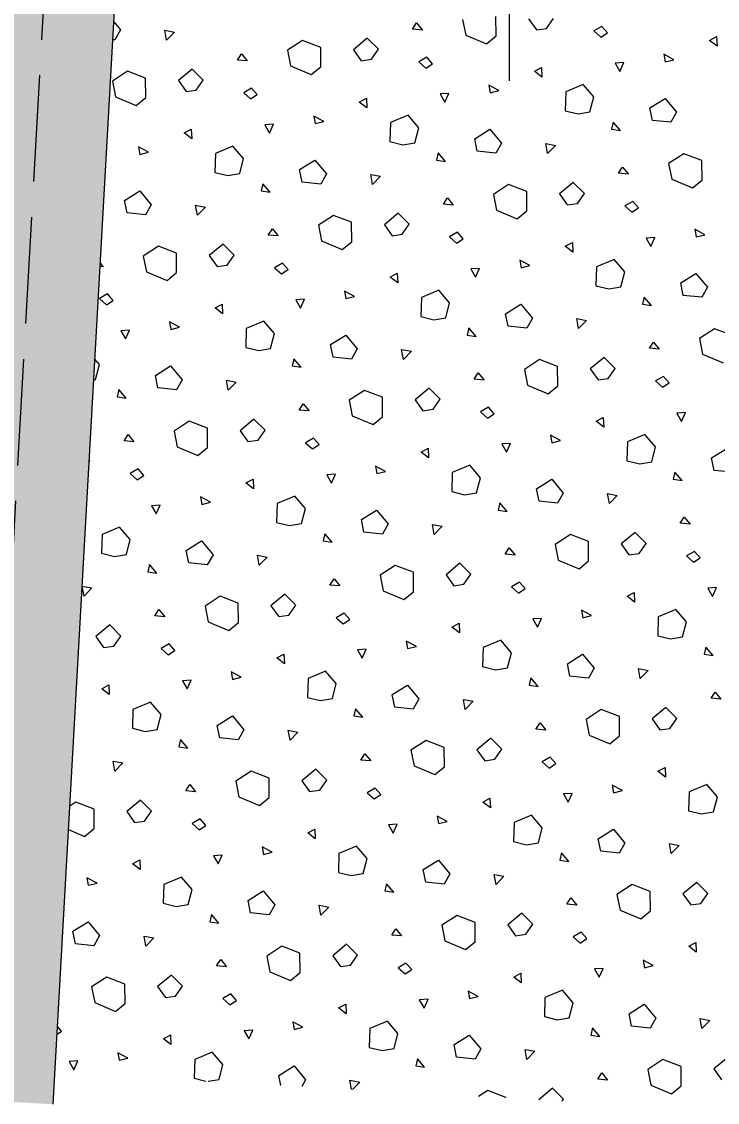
# Model space of a CAD drawing. Header units: metres. Extents: x -19025 to 34897, y -14024 to 26069.
# Drawn here: x -12598 to -12109, y 13127 to 13887 of the extents above; entities that cross this region are included whole.
import ezdxf

# ---------------------------------------------------------------- set-up
doc = ezdxf.new("R2010")
doc.units = ezdxf.units.M
doc.header["$MEASUREMENT"] = 0
doc.linetypes.add('Strichlinie eng', pattern=[0.1, 0.075, -0.025])
doc.linetypes.add('Strichlinie mittel', pattern=[0.15, 0.1, -0.05])
for name, color, linetype in [('140 Bruestung Attika', 7, 'Continuous'), ('221 Gefälledämmung 3D', 7, 'Continuous'), ('910 Kote allgemein', 7, 'Continuous'), ('930 Beschriftung Allgemein', 7, 'Continuous')]:
    doc.layers.add(name, color=color, linetype=linetype)
doc.styles.add('ERSTELLTER_STIL_5', font='calibril.ttf')

# ---------------------------------------------------------------- blocks, each defined once
blk = doc.blocks.new('Höhenbemaßung_1_1', base_point=(-14.00669, 18.27344))
at = {"layer": '910 Kote allgemein', "linetype": 'Continuous', "lineweight": 13}
for points in [[(-14.00669, 18.27344), (-14.00669, 18.33594), (-14.03061, 18.33118), (-14.05089, 18.31763), (-14.06444, 18.29736), (-14.06919, 18.27344)], [(-14.00669, 18.27344), (-14.00669, 18.21094), (-13.98278, 18.2157), (-13.9625, 18.22924), (-13.94895, 18.24952), (-13.94419, 18.27344)]]:
    blk.add_hatch(color=7, dxfattribs=at).paths.add_polyline_path(points)
at = {"layer": '910 Kote allgemein', "color": 7, "linetype": 'Continuous', "lineweight": 13}
for p, q in [((-14.00669, 18.14844), (-14.00669, 18.39844)), ((-13.88169, 18.27344), (-14.13169, 18.27344))]:
    blk.add_line(p, q, dxfattribs=at)
blk.add_circle((-14.00669, 18.27344), 0.0625, dxfattribs=at)
at = {"layer": '910 Kote allgemein', "color": 7, "lineweight": 13, "insert": (-14.23169, 18.76055), "char_height": 0.1, "attachment_point": 7, "rotation": 270, "style": 'ERSTELLTER_STIL_5'}
blk.add_mtext('\\A1;{\\pql;\\fCalibri Light|b0|i0|c0|p0;\\W1.000000;+9,00}', dxfattribs=at)
blk = doc.blocks.new('*X769')
at = {"layer": '930 Beschriftung Allgemein', "color": 254, "linetype": 'Continuous', "lineweight": 9, "true_color": 0xd4d4d4}
for p, q in [((-14.01623, 18.18011), (-14.01636, 18.19377)), ((-14.28493, 18.18998), (-14.2803, 18.1844)), ((-14.07495, 18.18485), (-14.07208, 18.18924)), ((-14.07208, 18.18924), (-14.068, 18.18425)), ((-14.03972, 18.19171), (-14.03755, 18.18068)), ((-13.99335, 18.19204), (-13.98788, 18.18433)), ((-13.98788, 18.18433), (-13.98076, 18.18536)), ((-13.98076, 18.18536), (-13.97584, 18.19239)), ((-13.94184, 18.18683), (-13.94742, 18.18357)), ((-13.93784, 18.18229), (-13.94184, 18.18683)), ((-14.2803, 18.1844), (-14.28429, 18.17731)), ((-14.24911, 18.18412), (-14.24227, 18.18281)), ((-14.24787, 18.17703), (-14.24911, 18.18412)), ((-14.24227, 18.18281), (-14.24787, 18.17703)), ((-14.1067, 18.17844), (-14.11645, 18.17033)), ((-14.09894, 18.17068), (-14.1067, 18.17844)), ((-14.068, 18.18425), (-14.07495, 18.18485)), ((-14.03755, 18.18068), (-14.02301, 18.17458)), ((-14.02301, 18.17458), (-14.01623, 18.18011)), ((-13.94742, 18.18357), (-13.94254, 18.17918)), ((-13.94254, 18.17918), (-13.93784, 18.18229)), ((-13.86613, 18.17696), (-13.86113, 18.17967)), ((-13.86113, 18.17967), (-13.86084, 18.17287)), ((-14.28429, 18.17731), (-14.28564, 18.17745)), ((-14.15218, 18.1769), (-14.16283, 18.17)), ((-14.16283, 18.17), (-14.16065, 18.15898)), ((-14.13946, 18.17207), (-14.15218, 18.1769)), ((-14.13933, 18.1584), (-14.13946, 18.17207)), ((-14.11645, 18.17033), (-14.11098, 18.16263)), ((-14.10386, 18.16365), (-14.09894, 18.17068)), ((-13.86084, 18.17287), (-13.86613, 18.17696)), ((-14.19805, 18.16315), (-14.19518, 18.16753)), ((-14.1911, 18.16255), (-14.19805, 18.16315)), ((-14.19518, 18.16753), (-14.1911, 18.16255)), ((-14.11098, 18.16263), (-14.10386, 18.16365)), ((-14.06494, 18.16513), (-14.07052, 18.16186)), ((-14.06094, 18.16058), (-14.06494, 18.16513)), ((-13.8982, 18.16716), (-13.89726, 18.16184)), ((-13.89114, 18.16338), (-13.8982, 18.16716)), ((-13.89726, 18.16184), (-13.89114, 18.16338)), ((-14.27528, 18.15519), (-14.28593, 18.1483)), ((-14.26256, 18.15036), (-14.27528, 18.15519)), ((-14.2298, 18.15673), (-14.23955, 18.14863)), ((-14.22204, 18.14898), (-14.2298, 18.15673)), ((-14.16065, 18.15898), (-14.14611, 18.15287)), ((-14.14611, 18.15287), (-14.13933, 18.1584)), ((-14.07052, 18.16186), (-14.06564, 18.15747)), ((-14.06564, 18.15747), (-14.06094, 18.16058)), ((-13.98923, 18.15526), (-13.98423, 18.15796)), ((-13.98394, 18.15117), (-13.98923, 18.15526)), ((-13.98423, 18.15796), (-13.98394, 18.15117)), ((-13.92637, 18.16136), (-13.93246, 18.16097)), ((-13.93246, 18.16097), (-13.92916, 18.15517)), ((-13.92916, 18.15517), (-13.92637, 18.16136)), ((-14.28593, 18.1483), (-14.28375, 18.13727)), ((-14.26243, 18.13669), (-14.26256, 18.15036)), ((-14.23955, 18.14863), (-14.23408, 18.14092)), ((-14.22696, 18.14195), (-14.22204, 18.14898)), ((-14.23408, 18.14092), (-14.22696, 18.14195)), ((-14.18804, 18.14342), (-14.19362, 18.14015)), ((-14.19362, 18.14015), (-14.18874, 18.13577)), ((-14.18404, 18.13888), (-14.18804, 18.14342)), ((-14.04947, 18.13966), (-14.05556, 18.13927)), ((-14.05226, 18.13346), (-14.04947, 18.13966)), ((-14.0213, 18.14545), (-14.02036, 18.14014)), ((-14.01425, 18.14167), (-14.0213, 18.14545)), ((-14.02036, 18.14014), (-14.01425, 18.14167)), ((-13.96726, 18.14081), (-13.96766, 18.12751)), ((-13.95493, 18.14595), (-13.96726, 18.14081)), ((-13.94746, 18.13723), (-13.95493, 18.14595)), ((-14.28375, 18.13727), (-14.26921, 18.13116)), ((-14.26921, 18.13116), (-14.26243, 18.13669)), ((-14.18874, 18.13577), (-14.18404, 18.13888)), ((-14.11233, 18.13355), (-14.10733, 18.13626)), ((-14.10704, 18.12946), (-14.11233, 18.13355)), ((-14.10733, 18.13626), (-14.10704, 18.12946)), ((-14.05556, 18.13927), (-14.05226, 18.13346)), ((-13.95017, 18.12671), (-13.94746, 18.13723)), ((-13.90808, 18.12949), (-13.89739, 18.13617)), ((-13.89739, 18.13617), (-13.88929, 18.12642)), ((-13.96766, 18.12751), (-13.95858, 18.12523)), ((-13.95858, 18.12523), (-13.95017, 18.12671)), ((-13.9063, 18.12068), (-13.90808, 18.12949)), ((-13.88929, 18.12642), (-13.89328, 18.11932)), ((-14.17257, 18.11795), (-14.17867, 18.11756)), ((-14.17867, 18.11756), (-14.17536, 18.11176)), ((-14.17536, 18.11176), (-14.17257, 18.11795)), ((-14.1444, 18.12374), (-14.14346, 18.11843)), ((-14.13735, 18.11997), (-14.1444, 18.12374)), ((-14.14346, 18.11843), (-14.13735, 18.11997)), ((-14.09036, 18.1191), (-14.09076, 18.1058)), ((-14.07804, 18.12424), (-14.09036, 18.1191)), ((-14.07057, 18.11552), (-14.07804, 18.12424)), ((-13.93387, 18.1195), (-13.93504, 18.1145)), ((-13.92872, 18.11356), (-13.93387, 18.1195)), ((-13.89328, 18.11932), (-13.9063, 18.12068)), ((-14.23543, 18.11184), (-14.23043, 18.11455)), ((-14.23014, 18.10776), (-14.23543, 18.11184)), ((-14.23043, 18.11455), (-14.23014, 18.10776)), ((-14.07327, 18.105), (-14.07057, 18.11552)), ((-14.03118, 18.10779), (-14.0205, 18.11446)), ((-14.0205, 18.11446), (-14.01239, 18.10471)), ((-13.93504, 18.1145), (-13.92872, 18.11356)), ((-14.2675, 18.10204), (-14.26657, 18.09673)), ((-14.26045, 18.09826), (-14.2675, 18.10204)), ((-14.20114, 18.10254), (-14.21346, 18.0974)), ((-14.19367, 18.09381), (-14.20114, 18.10254)), ((-14.09076, 18.1058), (-14.08168, 18.10352)), ((-14.08168, 18.10352), (-14.07327, 18.105)), ((-14.0294, 18.09897), (-14.03118, 18.10779)), ((-14.01239, 18.10471), (-14.01638, 18.09762)), ((-13.98121, 18.10443), (-13.97436, 18.10312)), ((-13.97996, 18.09735), (-13.98121, 18.10443)), ((-13.97436, 18.10312), (-13.97996, 18.09735)), ((-14.26657, 18.09673), (-14.26045, 18.09826)), ((-14.21346, 18.0974), (-14.21386, 18.08409)), ((-14.05697, 18.09779), (-14.05814, 18.09279)), ((-14.05182, 18.09186), (-14.05697, 18.09779)), ((-14.01638, 18.09762), (-14.0294, 18.09897)), ((-13.88427, 18.09721), (-13.89492, 18.09031)), ((-13.87155, 18.09238), (-13.88427, 18.09721)), ((-14.19638, 18.0833), (-14.19367, 18.09381)), ((-14.15428, 18.08608), (-14.1436, 18.09276)), ((-14.1436, 18.09276), (-14.13549, 18.08301)), ((-14.05814, 18.09279), (-14.05182, 18.09186)), ((-13.93015, 18.08346), (-13.92727, 18.08784)), ((-13.92727, 18.08784), (-13.9232, 18.08286)), ((-13.89492, 18.09031), (-13.89274, 18.07929)), ((-13.87142, 18.07871), (-13.87155, 18.09238)), ((-14.21386, 18.08409), (-14.20478, 18.08181)), ((-14.20478, 18.08181), (-14.19638, 18.0833)), ((-14.1525, 18.07727), (-14.15428, 18.08608)), ((-14.13549, 18.08301), (-14.13949, 18.07591)), ((-14.10431, 18.08272), (-14.09746, 18.08142)), ((-14.10306, 18.07564), (-14.10431, 18.08272)), ((-14.09746, 18.08142), (-14.10306, 18.07564)), ((-13.9232, 18.08286), (-13.93015, 18.08346)), ((-13.89274, 18.07929), (-13.87821, 18.07318)), ((-13.87821, 18.07318), (-13.87142, 18.07871)), ((-14.27739, 18.06437), (-14.2667, 18.07105)), ((-14.2667, 18.07105), (-14.25859, 18.0613)), ((-14.18007, 18.07609), (-14.18124, 18.07109)), ((-14.18124, 18.07109), (-14.17492, 18.07015)), ((-14.17492, 18.07015), (-14.18007, 18.07609)), ((-14.13949, 18.07591), (-14.1525, 18.07727)), ((-14.00737, 18.0755), (-14.01802, 18.06861)), ((-13.99465, 18.07067), (-14.00737, 18.0755)), ((-13.96189, 18.07705), (-13.97164, 18.06894)), ((-13.95413, 18.06929), (-13.96189, 18.07705)), ((-14.2756, 18.05556), (-14.27739, 18.06437)), ((-14.05325, 18.06175), (-14.05037, 18.06614)), ((-14.05037, 18.06614), (-14.0463, 18.06115)), ((-14.01802, 18.06861), (-14.01585, 18.05758)), ((-13.99452, 18.05701), (-13.99465, 18.07067)), ((-13.97164, 18.06894), (-13.96617, 18.06123)), ((-13.95905, 18.06226), (-13.95413, 18.06929)), ((-13.92013, 18.06373), (-13.92572, 18.06047)), ((-13.91614, 18.05919), (-13.92013, 18.06373)), ((-14.25859, 18.0613), (-14.26259, 18.05421)), ((-14.22741, 18.06101), (-14.22056, 18.05971)), ((-14.22616, 18.05393), (-14.22741, 18.06101)), ((-14.22056, 18.05971), (-14.22616, 18.05393)), ((-14.0463, 18.06115), (-14.05325, 18.06175)), ((-14.01585, 18.05758), (-14.00131, 18.05147)), ((-14.00131, 18.05147), (-13.99452, 18.05701)), ((-13.96617, 18.06123), (-13.95905, 18.06226)), ((-13.92572, 18.06047), (-13.92084, 18.05608)), ((-13.92084, 18.05608), (-13.91614, 18.05919)), ((-14.26259, 18.05421), (-14.2756, 18.05556)), ((-14.13047, 18.0538), (-14.14112, 18.0469)), ((-14.11775, 18.04897), (-14.13047, 18.0538)), ((-14.11763, 18.0353), (-14.11775, 18.04897)), ((-14.08499, 18.05534), (-14.09474, 18.04723)), ((-14.07723, 18.04758), (-14.08499, 18.05534)), ((-14.17635, 18.04005), (-14.17347, 18.04443)), ((-14.17347, 18.04443), (-14.1694, 18.03945)), ((-14.14112, 18.0469), (-14.13895, 18.03588)), ((-14.09474, 18.04723), (-14.08927, 18.03952)), ((-14.08215, 18.04055), (-14.07723, 18.04758)), ((-14.04323, 18.04203), (-14.04882, 18.03876)), ((-14.03924, 18.03748), (-14.04323, 18.04203)), ((-13.87649, 18.04405), (-13.87556, 18.03874)), ((-13.86944, 18.04028), (-13.87649, 18.04405)), ((-14.20809, 18.03363), (-14.21784, 18.02553)), ((-14.20033, 18.02587), (-14.20809, 18.03363)), ((-14.1694, 18.03945), (-14.17635, 18.04005)), ((-14.13895, 18.03588), (-14.12441, 18.02977)), ((-14.12441, 18.02977), (-14.11763, 18.0353)), ((-14.08927, 18.03952), (-14.08215, 18.04055)), ((-14.04882, 18.03876), (-14.04394, 18.03437)), ((-14.04394, 18.03437), (-14.03924, 18.03748)), ((-13.96752, 18.03216), (-13.96252, 18.03486)), ((-13.96252, 18.03486), (-13.96224, 18.02807)), ((-13.90467, 18.03826), (-13.91076, 18.03787)), ((-13.91076, 18.03787), (-13.90745, 18.03207)), ((-13.90745, 18.03207), (-13.90467, 18.03826)), ((-13.87556, 18.03874), (-13.86944, 18.04028)), ((-14.25357, 18.03209), (-14.26422, 18.0252)), ((-14.24085, 18.02726), (-14.25357, 18.03209)), ((-14.24073, 18.01359), (-14.24085, 18.02726)), ((-14.21784, 18.02553), (-14.21237, 18.01782)), ((-14.20525, 18.01885), (-14.20033, 18.02587)), ((-13.96224, 18.02807), (-13.96752, 18.03216)), ((-14.2925, 18.01774), (-14.29458, 18.01792)), ((-14.29446, 18.02013), (-14.2925, 18.01774)), ((-14.26422, 18.0252), (-14.26205, 18.01417)), ((-14.21237, 18.01782), (-14.20525, 18.01885)), ((-14.16633, 18.02032), (-14.17192, 18.01705)), ((-14.16234, 18.01578), (-14.16633, 18.02032)), ((-13.99959, 18.02235), (-13.99866, 18.01704)), ((-13.99254, 18.01857), (-13.99959, 18.02235)), ((-13.99866, 18.01704), (-13.99254, 18.01857)), ((-13.93323, 18.02285), (-13.94556, 18.01771)), ((-13.92576, 18.01413), (-13.93323, 18.02285)), ((-14.26205, 18.01417), (-14.24751, 18.00806)), ((-14.24751, 18.00806), (-14.24073, 18.01359)), ((-14.17192, 18.01705), (-14.16704, 18.01267)), ((-14.16704, 18.01267), (-14.16234, 18.01578)), ((-14.09062, 18.01045), (-14.08562, 18.01316)), ((-14.08534, 18.00636), (-14.09062, 18.01045)), ((-14.08562, 18.01316), (-14.08534, 18.00636)), ((-14.02777, 18.01656), (-14.03386, 18.01617)), ((-14.03386, 18.01617), (-14.03055, 18.01036)), ((-14.03055, 18.01036), (-14.02777, 18.01656)), ((-13.94556, 18.01771), (-13.94595, 18.0044)), ((-13.92847, 18.00361), (-13.92576, 18.01413)), ((-13.88638, 18.00639), (-13.87569, 18.01307)), ((-13.87569, 18.01307), (-13.86758, 18.00332)), ((-13.94595, 18.0044), (-13.93688, 18.00212)), ((-13.93688, 18.00212), (-13.92847, 18.00361)), ((-13.88459, 17.99758), (-13.88638, 18.00639)), ((-13.86758, 18.00332), (-13.87158, 17.99622)), ((-14.28943, 17.99861), (-14.29502, 17.99535)), ((-14.29502, 17.99535), (-14.29014, 17.99096)), ((-14.28544, 17.99407), (-14.28943, 17.99861)), ((-14.12269, 18.00064), (-14.12176, 17.99533)), ((-14.11564, 17.99687), (-14.12269, 18.00064)), ((-14.12176, 17.99533), (-14.11564, 17.99687)), ((-14.06866, 17.996), (-14.06905, 17.9827)), ((-14.05633, 18.00114), (-14.06866, 17.996)), ((-14.04886, 17.99242), (-14.05633, 18.00114)), ((-13.91216, 17.9964), (-13.91334, 17.9914)), ((-13.90701, 17.99046), (-13.91216, 17.9964)), ((-13.87158, 17.99622), (-13.88459, 17.99758)), ((-14.29014, 17.99096), (-14.28544, 17.99407)), ((-14.21372, 17.98874), (-14.20872, 17.99145)), ((-14.20844, 17.98466), (-14.21372, 17.98874)), ((-14.20872, 17.99145), (-14.20844, 17.98466)), ((-14.15087, 17.99485), (-14.15696, 17.99446)), ((-14.15696, 17.99446), (-14.15365, 17.98865)), ((-14.15365, 17.98865), (-14.15087, 17.99485)), ((-14.05157, 17.9819), (-14.04886, 17.99242)), ((-14.00948, 17.98469), (-13.99879, 17.99136)), ((-13.99879, 17.99136), (-13.99068, 17.98161)), ((-13.91334, 17.9914), (-13.90701, 17.99046)), ((-14.06905, 17.9827), (-14.05998, 17.98042)), ((-14.05998, 17.98042), (-14.05157, 17.9819)), ((-14.0077, 17.97587), (-14.00948, 17.98469)), ((-13.99068, 17.98161), (-13.99468, 17.97452)), ((-13.9595, 17.98133), (-13.95265, 17.98002)), ((-13.95825, 17.97424), (-13.9595, 17.98133)), ((-13.95265, 17.98002), (-13.95825, 17.97424)), ((-14.27397, 17.97314), (-14.28006, 17.97275)), ((-14.28006, 17.97275), (-14.27675, 17.96695)), ((-14.27675, 17.96695), (-14.27397, 17.97314)), ((-14.2458, 17.97894), (-14.24486, 17.97363)), ((-14.23874, 17.97516), (-14.2458, 17.97894)), ((-14.24486, 17.97363), (-14.23874, 17.97516)), ((-14.19176, 17.9743), (-14.19215, 17.96099)), ((-14.17943, 17.97944), (-14.19176, 17.9743)), ((-14.17196, 17.97071), (-14.17943, 17.97944)), ((-14.03526, 17.97469), (-14.03644, 17.96969)), ((-14.03011, 17.96875), (-14.03526, 17.97469)), ((-13.99468, 17.97452), (-14.0077, 17.97587)), ((-13.86256, 17.97411), (-13.87321, 17.96721)), ((-13.84985, 17.96928), (-13.86256, 17.97411)), ((-14.17467, 17.9602), (-14.17196, 17.97071)), ((-14.13258, 17.96298), (-14.12189, 17.96966)), ((-14.12189, 17.96966), (-14.11378, 17.9599)), ((-14.03644, 17.96969), (-14.03011, 17.96875)), ((-13.90844, 17.96036), (-13.90556, 17.96474)), ((-13.90556, 17.96474), (-13.90149, 17.95976)), ((-13.87321, 17.96721), (-13.87104, 17.95619)), ((-14.19215, 17.96099), (-14.18308, 17.95871)), ((-14.18308, 17.95871), (-14.17467, 17.9602)), ((-14.1308, 17.95417), (-14.13258, 17.96298)), ((-14.11378, 17.9599), (-14.11778, 17.95281)), ((-14.0826, 17.95962), (-14.07575, 17.95832)), ((-14.08135, 17.95254), (-14.0826, 17.95962)), ((-14.07575, 17.95832), (-14.08135, 17.95254)), ((-13.90149, 17.95976), (-13.90844, 17.96036)), ((-14.29506, 17.94901), (-14.29824, 17.95271)), ((-14.15837, 17.95298), (-14.15954, 17.94799)), ((-14.15321, 17.94705), (-14.15837, 17.95298)), ((-14.11778, 17.95281), (-14.1308, 17.95417)), ((-13.98566, 17.9524), (-13.99631, 17.94551)), ((-13.97295, 17.94757), (-13.98566, 17.9524)), ((-13.94018, 17.95394), (-13.94993, 17.94584)), ((-13.93243, 17.94619), (-13.94018, 17.95394)), ((-13.87104, 17.95619), (-13.8565, 17.95008)), ((-14.29777, 17.93849), (-14.29506, 17.94901)), ((-14.25568, 17.94127), (-14.24499, 17.94795)), ((-14.24499, 17.94795), (-14.23688, 17.9382)), ((-14.15954, 17.94799), (-14.15321, 17.94705)), ((-14.03154, 17.93865), (-14.02866, 17.94304)), ((-14.02866, 17.94304), (-14.02459, 17.93805)), ((-13.99631, 17.94551), (-13.99414, 17.93448)), ((-13.97282, 17.9339), (-13.97295, 17.94757)), ((-13.94993, 17.94584), (-13.94447, 17.93813)), ((-13.93735, 17.93916), (-13.93243, 17.94619)), ((-14.29905, 17.93826), (-14.29777, 17.93849)), ((-14.2539, 17.93246), (-14.25568, 17.94127)), ((-14.23688, 17.9382), (-14.24088, 17.9311)), ((-14.2057, 17.93791), (-14.19886, 17.93661)), ((-14.20445, 17.93083), (-14.2057, 17.93791)), ((-14.19886, 17.93661), (-14.20445, 17.93083)), ((-14.02459, 17.93805), (-14.03154, 17.93865)), ((-13.99414, 17.93448), (-13.9796, 17.92837)), ((-13.94447, 17.93813), (-13.93735, 17.93916)), ((-13.89843, 17.94063), (-13.90401, 17.93736)), ((-13.90401, 17.93736), (-13.89913, 17.93298)), ((-13.89913, 17.93298), (-13.89443, 17.93609)), ((-13.89443, 17.93609), (-13.89843, 17.94063)), ((-14.28147, 17.93128), (-14.28264, 17.92628)), ((-14.27631, 17.92534), (-14.28147, 17.93128)), ((-14.24088, 17.9311), (-14.2539, 17.93246)), ((-14.10876, 17.9307), (-14.11941, 17.9238)), ((-14.09605, 17.92587), (-14.10876, 17.9307)), ((-14.06328, 17.93224), (-14.07303, 17.92413)), ((-14.05553, 17.92448), (-14.06328, 17.93224)), ((-13.9796, 17.92837), (-13.97282, 17.9339)), ((-14.28264, 17.92628), (-14.27631, 17.92534)), ((-14.15464, 17.91694), (-14.15177, 17.92133)), ((-14.15177, 17.92133), (-14.14769, 17.91634)), ((-14.11941, 17.9238), (-14.11724, 17.91277)), ((-14.09592, 17.9122), (-14.09605, 17.92587)), ((-14.07303, 17.92413), (-14.06757, 17.91642)), ((-14.06045, 17.91745), (-14.05553, 17.92448)), ((-14.14769, 17.91634), (-14.15464, 17.91694)), ((-14.11724, 17.91277), (-14.1027, 17.90667)), ((-14.1027, 17.90667), (-14.09592, 17.9122)), ((-14.06757, 17.91642), (-14.06045, 17.91745)), ((-14.02153, 17.91892), (-14.02711, 17.91566)), ((-14.02711, 17.91566), (-14.02223, 17.91127)), ((-14.02223, 17.91127), (-14.01753, 17.91438)), ((-14.01753, 17.91438), (-14.02153, 17.91892)), ((-13.94581, 17.90905), (-13.94082, 17.91176)), ((-13.94082, 17.91176), (-13.94053, 17.90497)), ((-13.88296, 17.91516), (-13.88905, 17.91477)), ((-13.88905, 17.91477), (-13.88575, 17.90897)), ((-13.88575, 17.90897), (-13.88296, 17.91516)), ((-14.23187, 17.90899), (-14.24251, 17.90209)), ((-14.21915, 17.90416), (-14.23187, 17.90899)), ((-14.21902, 17.89049), (-14.21915, 17.90416)), ((-14.18638, 17.91053), (-14.19614, 17.90242)), ((-14.17863, 17.90277), (-14.18638, 17.91053)), ((-13.94053, 17.90497), (-13.94581, 17.90905)), ((-14.27774, 17.89524), (-14.27487, 17.89962)), ((-14.27487, 17.89962), (-14.27079, 17.89464)), ((-14.24251, 17.90209), (-14.24034, 17.89107)), ((-14.19614, 17.90242), (-14.19067, 17.89472)), ((-14.18355, 17.89575), (-14.17863, 17.90277)), ((-14.14463, 17.89722), (-14.15021, 17.89395)), ((-14.14063, 17.89268), (-14.14463, 17.89722)), ((-13.97789, 17.89925), (-13.97695, 17.89394)), ((-13.97083, 17.89547), (-13.97789, 17.89925)), ((-13.91152, 17.89975), (-13.92385, 17.89461)), ((-13.90405, 17.89102), (-13.91152, 17.89975)), ((-14.27079, 17.89464), (-14.27774, 17.89524)), ((-14.24034, 17.89107), (-14.2258, 17.88496)), ((-14.2258, 17.88496), (-14.21902, 17.89049)), ((-14.19067, 17.89472), (-14.18355, 17.89575)), ((-14.15021, 17.89395), (-14.14533, 17.88956)), ((-14.14533, 17.88956), (-14.14063, 17.89268)), ((-14.06892, 17.88735), (-14.06392, 17.89006)), ((-14.06392, 17.89006), (-14.06363, 17.88326)), ((-14.00606, 17.89345), (-14.01215, 17.89307)), ((-14.01215, 17.89307), (-14.00885, 17.88726)), ((-14.00885, 17.88726), (-14.00606, 17.89345)), ((-13.97695, 17.89394), (-13.97083, 17.89547)), ((-13.92385, 17.89461), (-13.92424, 17.8813)), ((-13.90676, 17.88051), (-13.90405, 17.89102)), ((-13.86467, 17.88329), (-13.85398, 17.88997)), ((-14.3023, 17.88026), (-14.30173, 17.88107)), ((-14.30173, 17.88107), (-14.30222, 17.88156)), ((-14.06363, 17.88326), (-14.06892, 17.88735)), ((-13.92424, 17.8813), (-13.91517, 17.87902)), ((-13.86289, 17.87448), (-13.86467, 17.88329)), ((-14.26773, 17.87551), (-14.27331, 17.87225)), ((-14.26373, 17.87097), (-14.26773, 17.87551)), ((-14.10099, 17.87754), (-14.10005, 17.87223)), ((-14.09393, 17.87377), (-14.10099, 17.87754)), ((-14.10005, 17.87223), (-14.09393, 17.87377)), ((-14.03462, 17.87804), (-14.04695, 17.8729)), ((-14.02715, 17.86932), (-14.03462, 17.87804)), ((-13.91517, 17.87902), (-13.90676, 17.88051)), ((-13.84987, 17.87312), (-13.86289, 17.87448)), ((-14.27331, 17.87225), (-14.26843, 17.86786)), ((-14.26843, 17.86786), (-14.26373, 17.87097)), ((-14.19202, 17.86564), (-14.18702, 17.86835)), ((-14.18702, 17.86835), (-14.18673, 17.86155)), ((-14.12916, 17.87175), (-14.13525, 17.87136)), ((-14.13525, 17.87136), (-14.13195, 17.86555)), ((-14.13195, 17.86555), (-14.12916, 17.87175)), ((-14.04695, 17.8729), (-14.04734, 17.8596)), ((-14.02986, 17.8588), (-14.02715, 17.86932)), ((-13.98777, 17.86158), (-13.97708, 17.86826)), ((-13.97708, 17.86826), (-13.96898, 17.85851)), ((-13.89046, 17.8733), (-13.89163, 17.8683)), ((-13.89163, 17.8683), (-13.8853, 17.86736)), ((-13.8853, 17.86736), (-13.89046, 17.8733)), ((-14.18673, 17.86155), (-14.19202, 17.86564)), ((-14.04734, 17.8596), (-14.03827, 17.85732)), ((-14.03827, 17.85732), (-14.02986, 17.8588)), ((-13.98599, 17.85277), (-13.98777, 17.86158)), ((-13.96898, 17.85851), (-13.97297, 17.85142)), ((-13.93779, 17.85822), (-13.93095, 17.85692)), ((-13.93655, 17.85114), (-13.93779, 17.85822)), ((-14.22409, 17.85584), (-14.22315, 17.85052)), ((-14.21704, 17.85206), (-14.22409, 17.85584)), ((-14.22315, 17.85052), (-14.21704, 17.85206)), ((-14.17005, 17.85119), (-14.17044, 17.83789)), ((-14.15772, 17.85633), (-14.17005, 17.85119)), ((-14.15025, 17.84761), (-14.15772, 17.85633)), ((-14.01356, 17.85159), (-14.01473, 17.84659)), ((-14.0084, 17.84565), (-14.01356, 17.85159)), ((-13.97297, 17.85142), (-13.98599, 17.85277)), ((-13.93095, 17.85692), (-13.93655, 17.85114)), ((-14.25226, 17.85004), (-14.25835, 17.84965)), ((-14.25835, 17.84965), (-14.25505, 17.84385)), ((-14.25505, 17.84385), (-14.25226, 17.85004)), ((-14.15296, 17.83709), (-14.15025, 17.84761)), ((-14.11087, 17.83988), (-14.10018, 17.84655)), ((-14.10018, 17.84655), (-14.09208, 17.8368)), ((-14.01473, 17.84659), (-14.0084, 17.84565)), ((-14.17044, 17.83789), (-14.16137, 17.83561)), ((-14.16137, 17.83561), (-14.15296, 17.83709)), ((-14.10909, 17.83107), (-14.11087, 17.83988)), ((-14.09208, 17.8368), (-14.09607, 17.82971)), ((-14.0609, 17.83652), (-14.05405, 17.83522)), ((-14.05965, 17.82944), (-14.0609, 17.83652)), ((-13.88673, 17.83726), (-13.88386, 17.84164)), ((-13.87978, 17.83666), (-13.88673, 17.83726)), ((-13.88386, 17.84164), (-13.87978, 17.83666)), ((-14.29315, 17.82949), (-14.29355, 17.81619)), ((-14.28083, 17.83463), (-14.29315, 17.82949)), ((-14.27336, 17.82591), (-14.28083, 17.83463)), ((-14.13666, 17.82988), (-14.13783, 17.82489)), ((-14.13151, 17.82395), (-14.13666, 17.82988)), ((-14.09607, 17.82971), (-14.10909, 17.83107)), ((-14.05405, 17.83522), (-14.05965, 17.82944)), ((-13.96396, 17.8293), (-13.97461, 17.82241)), ((-13.95124, 17.82447), (-13.96396, 17.8293)), ((-13.91848, 17.83084), (-13.92823, 17.82274)), ((-13.91072, 17.82308), (-13.91848, 17.83084)), ((-14.27606, 17.81539), (-14.27336, 17.82591)), ((-14.23397, 17.81817), (-14.22329, 17.82485)), ((-14.22329, 17.82485), (-14.21518, 17.8151)), ((-14.13783, 17.82489), (-14.13151, 17.82395)), ((-13.97461, 17.82241), (-13.97243, 17.81138)), ((-13.95111, 17.8108), (-13.95124, 17.82447)), ((-13.92823, 17.82274), (-13.92276, 17.81503)), ((-13.91564, 17.81606), (-13.91072, 17.82308)), ((-14.29355, 17.81619), (-14.28447, 17.81391)), ((-14.28447, 17.81391), (-14.27606, 17.81539)), ((-14.23219, 17.80936), (-14.23397, 17.81817)), ((-14.21518, 17.8151), (-14.21917, 17.808)), ((-14.184, 17.81481), (-14.17715, 17.81351)), ((-14.18275, 17.80773), (-14.184, 17.81481)), ((-14.17715, 17.81351), (-14.18275, 17.80773)), ((-14.00984, 17.81555), (-14.00696, 17.81994)), ((-14.00288, 17.81495), (-14.00984, 17.81555)), ((-14.00696, 17.81994), (-14.00288, 17.81495)), ((-13.92276, 17.81503), (-13.91564, 17.81606)), ((-13.87672, 17.81753), (-13.8823, 17.81426)), ((-13.8823, 17.81426), (-13.87742, 17.80988)), ((-13.87742, 17.80988), (-13.87272, 17.81299)), ((-13.87272, 17.81299), (-13.87672, 17.81753)), ((-14.25976, 17.80818), (-14.26093, 17.80318)), ((-14.25461, 17.80224), (-14.25976, 17.80818)), ((-14.21917, 17.808), (-14.23219, 17.80936)), ((-14.08706, 17.8076), (-14.09771, 17.8007)), ((-14.07434, 17.80277), (-14.08706, 17.8076)), ((-14.04158, 17.80914), (-14.05133, 17.80103)), ((-14.03382, 17.80138), (-14.04158, 17.80914)), ((-13.97243, 17.81138), (-13.95789, 17.80527)), ((-13.95789, 17.80527), (-13.95111, 17.8108)), ((-14.26093, 17.80318), (-14.25461, 17.80224)), ((-14.13294, 17.79384), (-14.13006, 17.79823)), ((-14.13006, 17.79823), (-14.12599, 17.79324)), ((-14.09771, 17.8007), (-14.09553, 17.78967)), ((-14.07421, 17.7891), (-14.07434, 17.80277)), ((-14.05133, 17.80103), (-14.04586, 17.79332)), ((-14.03874, 17.79435), (-14.03382, 17.80138)), ((-14.3071, 17.79311), (-14.30025, 17.7918)), ((-14.30585, 17.78603), (-14.3071, 17.79311)), ((-14.30025, 17.7918), (-14.30585, 17.78603)), ((-14.12599, 17.79324), (-14.13294, 17.79384)), ((-14.04586, 17.79332), (-14.03874, 17.79435)), ((-13.99982, 17.79582), (-14.00541, 17.79256)), ((-14.00541, 17.79256), (-14.00052, 17.78817)), ((-14.00052, 17.78817), (-13.99583, 17.79128)), ((-13.99583, 17.79128), (-13.99982, 17.79582)), ((-13.86125, 17.79206), (-13.86735, 17.79167)), ((-13.86735, 17.79167), (-13.86404, 17.78586)), ((-13.86404, 17.78586), (-13.86125, 17.79206)), ((-14.21016, 17.78589), (-14.22081, 17.77899)), ((-14.19744, 17.78106), (-14.21016, 17.78589)), ((-14.16468, 17.78743), (-14.17443, 17.77932)), ((-14.15692, 17.77967), (-14.16468, 17.78743)), ((-14.09553, 17.78967), (-14.081, 17.78357)), ((-14.081, 17.78357), (-14.07421, 17.7891)), ((-13.92411, 17.78595), (-13.91911, 17.78866)), ((-13.91882, 17.78187), (-13.92411, 17.78595)), ((-13.91911, 17.78866), (-13.91882, 17.78187)), ((-14.25604, 17.77214), (-14.25316, 17.77652)), ((-14.25316, 17.77652), (-14.24909, 17.77154)), ((-14.22081, 17.77899), (-14.21864, 17.76797)), ((-14.19731, 17.76739), (-14.19744, 17.78106)), ((-14.17443, 17.77932), (-14.16896, 17.77162)), ((-14.16184, 17.77264), (-14.15692, 17.77967)), ((-13.95618, 17.77615), (-13.95525, 17.77084)), ((-13.94913, 17.77237), (-13.95618, 17.77615)), ((-13.88982, 17.77665), (-13.90214, 17.77151)), ((-13.88235, 17.76792), (-13.88982, 17.77665)), ((-14.24909, 17.77154), (-14.25604, 17.77214)), ((-14.21864, 17.76797), (-14.2041, 17.76186)), ((-14.2041, 17.76186), (-14.19731, 17.76739)), ((-14.16896, 17.77162), (-14.16184, 17.77264)), ((-14.12292, 17.77412), (-14.12851, 17.77085)), ((-14.12851, 17.77085), (-14.12363, 17.76646)), ((-14.12363, 17.76646), (-14.11893, 17.76957)), ((-14.11893, 17.76957), (-14.12292, 17.77412)), ((-14.04721, 17.76425), (-14.04221, 17.76695)), ((-14.04221, 17.76695), (-14.04193, 17.76016)), ((-13.98435, 17.77035), (-13.99045, 17.76996)), ((-13.99045, 17.76996), (-13.98714, 17.76416)), ((-13.98714, 17.76416), (-13.98435, 17.77035)), ((-13.95525, 17.77084), (-13.94913, 17.77237)), ((-13.90214, 17.77151), (-13.90254, 17.7582)), ((-13.88506, 17.75741), (-13.88235, 17.76792)), ((-14.28778, 17.76573), (-14.29753, 17.75762)), ((-14.28002, 17.75797), (-14.28778, 17.76573)), ((-14.04193, 17.76016), (-14.04721, 17.76425)), ((-14.29753, 17.75762), (-14.29206, 17.74991)), ((-14.28494, 17.75094), (-14.28002, 17.75797)), ((-14.24602, 17.75241), (-14.25161, 17.74915)), ((-14.24203, 17.74787), (-14.24602, 17.75241)), ((-14.07928, 17.75444), (-14.07835, 17.74913)), ((-14.07223, 17.75066), (-14.07928, 17.75444)), ((-14.01292, 17.75494), (-14.02525, 17.7498)), ((-14.00545, 17.74622), (-14.01292, 17.75494)), ((-13.90254, 17.7582), (-13.89346, 17.75592)), ((-13.89346, 17.75592), (-13.88506, 17.75741)), ((-14.29206, 17.74991), (-14.28494, 17.75094)), ((-14.25161, 17.74915), (-14.24673, 17.74476)), ((-14.24673, 17.74476), (-14.24203, 17.74787)), ((-14.17031, 17.74254), (-14.16531, 17.74525)), ((-14.16531, 17.74525), (-14.16503, 17.73845)), ((-14.10746, 17.74865), (-14.11355, 17.74826)), ((-14.11355, 17.74826), (-14.11024, 17.74245)), ((-14.11024, 17.74245), (-14.10746, 17.74865)), ((-14.07835, 17.74913), (-14.07223, 17.75066)), ((-14.02525, 17.7498), (-14.02564, 17.7365)), ((-14.00816, 17.7357), (-14.00545, 17.74622)), ((-13.96607, 17.73848), (-13.95538, 17.74516)), ((-13.95538, 17.74516), (-13.94727, 17.73541)), ((-13.86875, 17.75019), (-13.86992, 17.7452)), ((-13.86992, 17.7452), (-13.8636, 17.74426)), ((-13.8636, 17.74426), (-13.86875, 17.75019)), ((-14.16503, 17.73845), (-14.17031, 17.74254)), ((-13.96428, 17.72967), (-13.96607, 17.73848)), ((-14.20238, 17.73273), (-14.20145, 17.72742)), ((-14.19533, 17.72896), (-14.20238, 17.73273)), ((-14.20145, 17.72742), (-14.19533, 17.72896)), ((-14.13602, 17.73323), (-14.14835, 17.72809)), ((-14.12855, 17.72451), (-14.13602, 17.73323)), ((-14.02564, 17.7365), (-14.01657, 17.73422)), ((-14.01657, 17.73422), (-14.00816, 17.7357)), ((-13.95127, 17.72832), (-13.96428, 17.72967)), ((-13.94727, 17.73541), (-13.95127, 17.72832)), ((-13.91609, 17.73512), (-13.90924, 17.73382)), ((-13.91484, 17.72804), (-13.91609, 17.73512)), ((-13.90924, 17.73382), (-13.91484, 17.72804)), ((-14.29341, 17.72084), (-14.28841, 17.72354)), ((-14.28841, 17.72354), (-14.28813, 17.71675)), ((-14.23056, 17.72694), (-14.23665, 17.72655)), ((-14.23665, 17.72655), (-14.23334, 17.72075)), ((-14.23334, 17.72075), (-14.23056, 17.72694)), ((-14.14835, 17.72809), (-14.14874, 17.71479)), ((-14.13126, 17.71399), (-14.12855, 17.72451)), ((-14.08917, 17.71678), (-14.07848, 17.72345)), ((-14.07848, 17.72345), (-14.07037, 17.7137)), ((-13.99185, 17.72849), (-13.99302, 17.72349)), ((-13.99302, 17.72349), (-13.9867, 17.72255)), ((-13.9867, 17.72255), (-13.99185, 17.72849)), ((-14.28813, 17.71675), (-14.29341, 17.72084)), ((-14.14874, 17.71479), (-14.13967, 17.71251)), ((-14.13967, 17.71251), (-14.13126, 17.71399)), ((-14.08738, 17.70796), (-14.08917, 17.71678)), ((-13.86503, 17.71415), (-13.86215, 17.71854)), ((-13.85808, 17.71355), (-13.86503, 17.71415)), ((-13.86215, 17.71854), (-13.85808, 17.71355)), ((-14.27145, 17.70639), (-14.27184, 17.69308)), ((-14.25912, 17.71153), (-14.27145, 17.70639)), ((-14.25165, 17.70281), (-14.25912, 17.71153)), ((-14.11495, 17.70678), (-14.11613, 17.70178)), ((-14.1098, 17.70085), (-14.11495, 17.70678)), ((-14.07437, 17.70661), (-14.08738, 17.70796)), ((-14.07037, 17.7137), (-14.07437, 17.70661)), ((-14.03919, 17.71342), (-14.03234, 17.71211)), ((-14.03794, 17.70634), (-14.03919, 17.71342)), ((-14.03234, 17.71211), (-14.03794, 17.70634)), ((-13.94225, 17.7062), (-13.9529, 17.6993)), ((-13.92953, 17.70137), (-13.94225, 17.7062)), ((-13.89677, 17.70774), (-13.90652, 17.69963)), ((-13.88901, 17.69998), (-13.89677, 17.70774)), ((-14.25436, 17.69229), (-14.25165, 17.70281)), ((-14.21227, 17.69507), (-14.20158, 17.70175)), ((-14.20158, 17.70175), (-14.19347, 17.692)), ((-14.11613, 17.70178), (-14.1098, 17.70085)), ((-13.9529, 17.6993), (-13.95073, 17.68828)), ((-13.92941, 17.6877), (-13.92953, 17.70137)), ((-13.90652, 17.69963), (-13.90105, 17.69193)), ((-13.89393, 17.69296), (-13.88901, 17.69998)), ((-14.27184, 17.69308), (-14.26277, 17.6908)), ((-14.26277, 17.6908), (-14.25436, 17.69229)), ((-14.21049, 17.68626), (-14.21227, 17.69507)), ((-14.19347, 17.692), (-14.19747, 17.6849)), ((-14.16229, 17.69171), (-14.15544, 17.69041)), ((-14.16104, 17.68463), (-14.16229, 17.69171)), ((-13.98813, 17.69245), (-13.98525, 17.69684)), ((-13.98118, 17.69185), (-13.98813, 17.69245)), ((-13.98525, 17.69684), (-13.98118, 17.69185)), ((-13.90105, 17.69193), (-13.89393, 17.69296)), ((-14.23805, 17.68508), (-14.23923, 17.68008)), ((-14.2329, 17.67914), (-14.23805, 17.68508)), ((-14.19747, 17.6849), (-14.21049, 17.68626)), ((-14.15544, 17.69041), (-14.16104, 17.68463)), ((-14.06535, 17.6845), (-14.076, 17.6776)), ((-14.05264, 17.67966), (-14.06535, 17.6845)), ((-14.01987, 17.68604), (-14.02962, 17.67793)), ((-14.01211, 17.67828), (-14.01987, 17.68604)), ((-13.95073, 17.68828), (-13.93619, 17.68217)), ((-13.93619, 17.68217), (-13.92941, 17.6877)), ((-14.23923, 17.68008), (-14.2329, 17.67914)), ((-14.076, 17.6776), (-14.07383, 17.66657)), ((-14.05251, 17.666), (-14.05264, 17.67966)), ((-14.02962, 17.67793), (-14.02416, 17.67022)), ((-14.01704, 17.67125), (-14.01211, 17.67828)), ((-14.28539, 17.67001), (-14.27854, 17.6687)), ((-14.28414, 17.66292), (-14.28539, 17.67001)), ((-14.27854, 17.6687), (-14.28414, 17.66292)), ((-14.11123, 17.67074), (-14.10835, 17.67513)), ((-14.10428, 17.67014), (-14.11123, 17.67074)), ((-14.10835, 17.67513), (-14.10428, 17.67014)), ((-14.02416, 17.67022), (-14.01704, 17.67125)), ((-13.97811, 17.67272), (-13.9837, 17.66946)), ((-13.9837, 17.66946), (-13.97882, 17.66507)), ((-13.97882, 17.66507), (-13.97412, 17.66818)), ((-13.97412, 17.66818), (-13.97811, 17.67272)), ((-14.18845, 17.66279), (-14.1991, 17.65589)), ((-14.17574, 17.65796), (-14.18845, 17.66279)), ((-14.14297, 17.66433), (-14.15272, 17.65622)), ((-14.13522, 17.65657), (-14.14297, 17.66433)), ((-14.07383, 17.66657), (-14.05929, 17.66047)), ((-14.05929, 17.66047), (-14.05251, 17.666)), ((-13.9024, 17.66285), (-13.8974, 17.66556)), ((-13.89712, 17.65876), (-13.9024, 17.66285)), ((-13.8974, 17.66556), (-13.89712, 17.65876)), ((-14.23433, 17.64904), (-14.23145, 17.65342)), ((-14.23145, 17.65342), (-14.22738, 17.64844)), ((-14.1991, 17.65589), (-14.19693, 17.64487)), ((-14.17561, 17.64429), (-14.17574, 17.65796)), ((-14.15272, 17.65622), (-14.14726, 17.64852)), ((-14.14014, 17.64954), (-14.13522, 17.65657)), ((-13.93448, 17.65305), (-13.93354, 17.64773)), ((-13.92742, 17.64927), (-13.93448, 17.65305)), ((-13.86811, 17.65354), (-13.88044, 17.6484)), ((-13.86064, 17.64482), (-13.86811, 17.65354)), ((-14.22738, 17.64844), (-14.23433, 17.64904)), ((-14.14726, 17.64852), (-14.14014, 17.64954)), ((-14.10122, 17.65102), (-14.1068, 17.64775)), ((-14.1068, 17.64775), (-14.10192, 17.64336)), ((-14.10192, 17.64336), (-14.09722, 17.64647)), ((-14.09722, 17.64647), (-14.10122, 17.65102)), ((-13.96265, 17.64725), (-13.96874, 17.64686)), ((-13.96874, 17.64686), (-13.96543, 17.64106)), ((-13.96543, 17.64106), (-13.96265, 17.64725)), ((-13.93354, 17.64773), (-13.92742, 17.64927)), ((-13.88044, 17.6484), (-13.88083, 17.6351)), ((-14.31155, 17.64108), (-14.31586, 17.63829)), ((-14.29884, 17.63625), (-14.31155, 17.64108)), ((-14.26607, 17.64262), (-14.27582, 17.63452)), ((-14.25832, 17.63487), (-14.26607, 17.64262)), ((-14.19693, 17.64487), (-14.18239, 17.63876)), ((-14.18239, 17.63876), (-14.17561, 17.64429)), ((-14.0255, 17.64115), (-14.0205, 17.64385)), ((-14.02022, 17.63706), (-14.0255, 17.64115)), ((-14.0205, 17.64385), (-14.02022, 17.63706)), ((-13.86335, 17.6343), (-13.86064, 17.64482)), ((-14.29871, 17.62258), (-14.29884, 17.63625)), ((-14.27582, 17.63452), (-14.27036, 17.62681)), ((-14.26324, 17.62784), (-14.25832, 17.63487)), ((-14.05758, 17.63134), (-14.05664, 17.62603)), ((-14.05052, 17.62756), (-14.05758, 17.63134)), ((-13.99121, 17.63184), (-14.00354, 17.6267)), ((-13.98374, 17.62312), (-13.99121, 17.63184)), ((-13.88083, 17.6351), (-13.87176, 17.63282)), ((-13.87176, 17.63282), (-13.86335, 17.6343)), ((-14.30549, 17.61705), (-14.29871, 17.62258)), ((-14.27036, 17.62681), (-14.26324, 17.62784)), ((-14.22432, 17.62931), (-14.2299, 17.62604)), ((-14.2299, 17.62604), (-14.22502, 17.62166)), ((-14.22502, 17.62166), (-14.22032, 17.62477)), ((-14.22032, 17.62477), (-14.22432, 17.62931)), ((-14.08575, 17.62555), (-14.09184, 17.62516)), ((-14.09184, 17.62516), (-14.08854, 17.61935)), ((-14.08854, 17.61935), (-14.08575, 17.62555)), ((-14.05664, 17.62603), (-14.05052, 17.62756)), ((-14.00354, 17.6267), (-14.00393, 17.6134)), ((-13.98645, 17.6126), (-13.98374, 17.62312)), ((-14.31679, 17.6218), (-14.30549, 17.61705)), ((-14.1486, 17.61944), (-14.14361, 17.62215)), ((-14.14332, 17.61535), (-14.1486, 17.61944)), ((-14.14361, 17.62215), (-14.14332, 17.61535)), ((-13.94436, 17.61538), (-13.93367, 17.62206)), ((-13.94258, 17.60657), (-13.94436, 17.61538)), ((-13.93367, 17.62206), (-13.92556, 17.61231)), ((-14.18068, 17.60963), (-14.17974, 17.60432)), ((-14.17362, 17.60586), (-14.18068, 17.60963)), ((-14.11431, 17.61013), (-14.12664, 17.60499)), ((-14.10684, 17.60141), (-14.11431, 17.61013)), ((-14.00393, 17.6134), (-13.99486, 17.61112)), ((-13.99486, 17.61112), (-13.98645, 17.6126)), ((-13.92556, 17.61231), (-13.92956, 17.60521)), ((-13.89438, 17.61202), (-13.88754, 17.61072)), ((-13.89313, 17.60494), (-13.89438, 17.61202)), ((-13.88754, 17.61072), (-13.89313, 17.60494)), ((-14.27171, 17.59773), (-14.26671, 17.60044)), ((-14.26671, 17.60044), (-14.26642, 17.59365)), ((-14.20885, 17.60384), (-14.21494, 17.60345)), ((-14.21494, 17.60345), (-14.21164, 17.59765)), ((-14.21164, 17.59765), (-14.20885, 17.60384)), ((-14.17974, 17.60432), (-14.17362, 17.60586)), ((-14.12664, 17.60499), (-14.12703, 17.59169)), ((-14.10955, 17.59089), (-14.10684, 17.60141)), ((-14.06746, 17.59368), (-14.05677, 17.60035)), ((-14.05677, 17.60035), (-14.04866, 17.5906)), ((-13.97015, 17.60539), (-13.97132, 17.60039)), ((-13.97132, 17.60039), (-13.96499, 17.59945)), ((-13.96499, 17.59945), (-13.97015, 17.60539)), ((-13.92956, 17.60521), (-13.94258, 17.60657)), ((-14.26642, 17.59365), (-14.27171, 17.59773)), ((-14.06568, 17.58486), (-14.06746, 17.59368)), ((-14.30378, 17.58793), (-14.30284, 17.58262)), ((-14.29672, 17.58415), (-14.30378, 17.58793)), ((-14.23741, 17.58843), (-14.24974, 17.58329)), ((-14.22994, 17.5797), (-14.23741, 17.58843)), ((-14.12703, 17.59169), (-14.11796, 17.58941)), ((-14.11796, 17.58941), (-14.10955, 17.59089)), ((-14.05266, 17.58351), (-14.06568, 17.58486)), ((-14.04866, 17.5906), (-14.05266, 17.58351)), ((-14.01748, 17.59032), (-14.01064, 17.58901)), ((-14.01623, 17.58324), (-14.01748, 17.59032)), ((-14.01064, 17.58901), (-14.01623, 17.58324)), ((-13.87506, 17.58464), (-13.88482, 17.57653)), ((-13.86731, 17.57688), (-13.87506, 17.58464)), ((-14.30284, 17.58262), (-14.29672, 17.58415)), ((-14.24974, 17.58329), (-14.25013, 17.56998)), ((-14.23265, 17.56919), (-14.22994, 17.5797)), ((-14.19056, 17.57197), (-14.17987, 17.57865)), ((-14.17987, 17.57865), (-14.17177, 17.5689)), ((-14.09325, 17.58368), (-14.09442, 17.57868)), ((-14.09442, 17.57868), (-14.08809, 17.57775)), ((-14.08809, 17.57775), (-14.09325, 17.58368)), ((-13.92055, 17.5831), (-13.93119, 17.5762)), ((-13.90783, 17.57827), (-13.92055, 17.5831)), ((-13.9077, 17.5646), (-13.90783, 17.57827)), ((-14.25013, 17.56998), (-14.24106, 17.5677)), ((-14.18878, 17.56316), (-14.19056, 17.57197)), ((-13.96642, 17.56935), (-13.96355, 17.57373)), ((-13.95947, 17.56875), (-13.96642, 17.56935)), ((-13.96355, 17.57373), (-13.95947, 17.56875)), ((-13.93119, 17.5762), (-13.92902, 17.56518)), ((-13.88482, 17.57653), (-13.87935, 17.56883)), ((-13.87935, 17.56883), (-13.87223, 17.56985)), ((-13.87223, 17.56985), (-13.86731, 17.57688)), ((-14.24106, 17.5677), (-14.23265, 17.56919)), ((-14.21635, 17.56198), (-14.21752, 17.55698)), ((-14.21119, 17.55604), (-14.21635, 17.56198)), ((-14.17576, 17.5618), (-14.18878, 17.56316)), ((-14.17177, 17.5689), (-14.17576, 17.5618)), ((-14.14058, 17.56861), (-14.13374, 17.56731)), ((-14.13934, 17.56153), (-14.14058, 17.56861)), ((-14.13374, 17.56731), (-14.13934, 17.56153)), ((-13.99817, 17.56294), (-14.00792, 17.55483)), ((-13.99041, 17.55518), (-13.99817, 17.56294)), ((-13.92902, 17.56518), (-13.91448, 17.55907)), ((-13.91448, 17.55907), (-13.9077, 17.5646)), ((-14.31366, 17.55026), (-14.30297, 17.55694)), ((-14.30297, 17.55694), (-14.29487, 17.54719)), ((-14.21752, 17.55698), (-14.21119, 17.55604)), ((-14.04365, 17.56139), (-14.0543, 17.5545)), ((-14.0543, 17.5545), (-14.05212, 17.54347)), ((-14.03093, 17.55656), (-14.04365, 17.56139)), ((-14.0308, 17.5429), (-14.03093, 17.55656)), ((-14.00792, 17.55483), (-14.00245, 17.54712)), ((-13.99533, 17.54815), (-13.99041, 17.55518)), ((-14.31188, 17.54145), (-14.31366, 17.55026)), ((-14.29487, 17.54719), (-14.29886, 17.5401)), ((-14.26369, 17.5469), (-14.25684, 17.5456)), ((-14.26244, 17.53982), (-14.26369, 17.5469)), ((-14.08952, 17.54764), (-14.08665, 17.55203)), ((-14.08257, 17.54704), (-14.08952, 17.54764)), ((-14.08665, 17.55203), (-14.08257, 17.54704)), ((-14.00245, 17.54712), (-13.99533, 17.54815)), ((-13.95641, 17.54962), (-13.96199, 17.54636)), ((-13.95241, 17.54508), (-13.95641, 17.54962)), ((-14.29886, 17.5401), (-14.31188, 17.54145)), ((-14.25684, 17.5456), (-14.26244, 17.53982)), ((-14.16675, 17.53969), (-14.1774, 17.53279)), ((-14.15403, 17.53486), (-14.16675, 17.53969)), ((-14.12127, 17.54123), (-14.13102, 17.53312)), ((-14.11351, 17.53347), (-14.12127, 17.54123)), ((-14.05212, 17.54347), (-14.03758, 17.53736)), ((-14.03758, 17.53736), (-14.0308, 17.5429)), ((-13.96199, 17.54636), (-13.95711, 17.54197)), ((-13.95711, 17.54197), (-13.95241, 17.54508)), ((-13.8807, 17.53975), (-13.8757, 17.54246)), ((-13.87541, 17.53566), (-13.8807, 17.53975)), ((-13.8757, 17.54246), (-13.87541, 17.53566)), ((-14.1774, 17.53279), (-14.17522, 17.52177)), ((-14.1539, 17.52119), (-14.15403, 17.53486)), ((-14.13102, 17.53312), (-14.12555, 17.52541)), ((-14.11843, 17.52644), (-14.11351, 17.53347)), ((-14.21263, 17.52594), (-14.20975, 17.53032)), ((-14.20567, 17.52534), (-14.21263, 17.52594)), ((-14.20975, 17.53032), (-14.20567, 17.52534)), ((-14.12555, 17.52541), (-14.11843, 17.52644)), ((-14.07951, 17.52792), (-14.08509, 17.52465)), ((-14.08509, 17.52465), (-14.08021, 17.52026)), ((-14.07551, 17.52337), (-14.07951, 17.52792)), ((-13.94094, 17.52415), (-13.94703, 17.52376)), ((-13.94703, 17.52376), (-13.94373, 17.51796)), ((-13.94373, 17.51796), (-13.94094, 17.52415)), ((-13.91277, 17.52994), (-13.91183, 17.52463)), ((-13.90571, 17.52617), (-13.91277, 17.52994)), ((-13.91183, 17.52463), (-13.90571, 17.52617)), ((-14.28985, 17.51798), (-14.3005, 17.51109)), ((-14.27713, 17.51315), (-14.28985, 17.51798)), ((-14.24437, 17.51952), (-14.25412, 17.51142)), ((-14.23661, 17.51176), (-14.24437, 17.51952)), ((-14.17522, 17.52177), (-14.16068, 17.51566)), ((-14.16068, 17.51566), (-14.1539, 17.52119)), ((-14.08021, 17.52026), (-14.07551, 17.52337)), ((-14.0038, 17.51805), (-13.9988, 17.52075)), ((-13.99851, 17.51396), (-14.0038, 17.51805)), ((-13.9988, 17.52075), (-13.99851, 17.51396)), ((-14.3005, 17.51109), (-14.29832, 17.50006)), ((-14.277, 17.49948), (-14.27713, 17.51315)), ((-14.25412, 17.51142), (-14.24865, 17.50371)), ((-14.24153, 17.50474), (-14.23661, 17.51176)), ((-13.96951, 17.50874), (-13.98183, 17.5036)), ((-13.96204, 17.50002), (-13.96951, 17.50874)), ((-14.24865, 17.50371), (-14.24153, 17.50474)), ((-14.20261, 17.50621), (-14.2082, 17.50294)), ((-14.2082, 17.50294), (-14.20331, 17.49856)), ((-14.20331, 17.49856), (-14.19862, 17.50167)), ((-14.19862, 17.50167), (-14.20261, 17.50621)), ((-14.06404, 17.50245), (-14.07014, 17.50206)), ((-14.07014, 17.50206), (-14.06683, 17.49625)), ((-14.06683, 17.49625), (-14.06404, 17.50245)), ((-14.03587, 17.50824), (-14.03493, 17.50293)), ((-14.02882, 17.50446), (-14.03587, 17.50824)), ((-14.03493, 17.50293), (-14.02882, 17.50446)), ((-13.98183, 17.5036), (-13.98223, 17.49029)), ((-14.29832, 17.50006), (-14.28379, 17.49395)), ((-14.28379, 17.49395), (-14.277, 17.49948)), ((-14.1269, 17.49634), (-14.1219, 17.49905)), ((-14.12161, 17.49225), (-14.1269, 17.49634)), ((-14.1219, 17.49905), (-14.12161, 17.49225)), ((-13.96474, 17.4895), (-13.96204, 17.50002)), ((-13.92265, 17.49228), (-13.91197, 17.49896)), ((-13.91197, 17.49896), (-13.90386, 17.48921)), ((-14.15897, 17.48653), (-14.15804, 17.48122)), ((-14.15192, 17.48276), (-14.15897, 17.48653)), ((-14.09261, 17.48703), (-14.10493, 17.48189)), ((-14.08514, 17.47831), (-14.09261, 17.48703)), ((-13.98223, 17.49029), (-13.97315, 17.48802)), ((-13.97315, 17.48802), (-13.96474, 17.4895)), ((-13.92087, 17.48347), (-13.92265, 17.49228)), ((-13.90386, 17.48921), (-13.90785, 17.48211)), ((-13.87268, 17.48892), (-13.86583, 17.48762)), ((-13.87143, 17.48184), (-13.87268, 17.48892)), ((-13.86583, 17.48762), (-13.87143, 17.48184)), ((-14.32485, 17.47788), (-14.32172, 17.47996)), ((-14.32172, 17.47996), (-14.32456, 17.48319)), ((-14.18714, 17.48074), (-14.19324, 17.48035)), ((-14.19324, 17.48035), (-14.18993, 17.47454)), ((-14.18993, 17.47454), (-14.18714, 17.48074)), ((-14.15804, 17.48122), (-14.15192, 17.48276)), ((-14.10493, 17.48189), (-14.10533, 17.46859)), ((-14.08785, 17.46779), (-14.08514, 17.47831)), ((-13.94844, 17.48229), (-13.94961, 17.47729)), ((-13.94329, 17.47635), (-13.94844, 17.48229)), ((-13.90785, 17.48211), (-13.92087, 17.48347)), ((-14.25, 17.47463), (-14.245, 17.47734)), ((-14.24472, 17.47055), (-14.25, 17.47463)), ((-14.245, 17.47734), (-14.24472, 17.47055)), ((-14.04575, 17.47058), (-14.03507, 17.47725)), ((-14.04397, 17.46176), (-14.04575, 17.47058)), ((-14.03507, 17.47725), (-14.02696, 17.4675)), ((-13.94961, 17.47729), (-13.94329, 17.47635)), ((-14.28207, 17.46483), (-14.28114, 17.45952)), ((-14.27502, 17.46105), (-14.28207, 17.46483)), ((-14.21571, 17.46533), (-14.22804, 17.46019)), ((-14.20824, 17.4566), (-14.21571, 17.46533)), ((-14.10533, 17.46859), (-14.09625, 17.46631)), ((-14.09625, 17.46631), (-14.08785, 17.46779)), ((-14.02696, 17.4675), (-14.03096, 17.46041)), ((-13.99578, 17.46722), (-13.98893, 17.46591)), ((-13.99453, 17.46013), (-13.99578, 17.46722)), ((-13.98893, 17.46591), (-13.99453, 17.46013)), ((-14.31025, 17.45903), (-14.31634, 17.45864)), ((-14.31634, 17.45864), (-14.31303, 17.45284)), ((-14.31303, 17.45284), (-14.31025, 17.45903)), ((-14.28114, 17.45952), (-14.27502, 17.46105)), ((-14.22804, 17.46019), (-14.22843, 17.44688)), ((-14.21095, 17.44609), (-14.20824, 17.4566)), ((-14.16886, 17.44887), (-14.15817, 17.45555)), ((-14.15817, 17.45555), (-14.15006, 17.44579)), ((-14.07154, 17.46058), (-14.07271, 17.45558)), ((-14.07271, 17.45558), (-14.06639, 17.45464)), ((-14.06639, 17.45464), (-14.07154, 17.46058)), ((-14.03096, 17.46041), (-14.04397, 17.46176)), ((-13.89884, 17.46), (-13.90949, 17.4531)), ((-13.88612, 17.45517), (-13.89884, 17.46)), ((-13.85336, 17.46154), (-13.86311, 17.45343)), ((-14.16744, 17.44187), (-14.16886, 17.44887)), ((-13.94472, 17.44625), (-13.94184, 17.45063)), ((-13.94184, 17.45063), (-13.93777, 17.44565)), ((-13.90949, 17.4531), (-13.90732, 17.44208)), ((-13.88599, 17.4415), (-13.88612, 17.45517)), ((-13.86311, 17.45343), (-13.85764, 17.44573)), ((-14.22843, 17.44688), (-14.22028, 17.44483)), ((-14.21858, 17.44474), (-14.21095, 17.44609)), ((-14.15006, 17.44579), (-14.15273, 17.44105)), ((-14.11888, 17.44551), (-14.11203, 17.44421)), ((-14.11775, 17.43909), (-14.11888, 17.44551)), ((-14.11203, 17.44421), (-14.11703, 17.43905)), ((-13.93777, 17.44565), (-13.94472, 17.44625)), ((-13.90732, 17.44208), (-13.89278, 17.43597)), ((-13.89278, 17.43597), (-13.88599, 17.4415)), ((-14.02194, 17.43829), (-14.02845, 17.43408)), ((-14.00922, 17.43346), (-14.02194, 17.43829)), ((-14.00922, 17.433), (-14.00922, 17.43346)), ((-13.97646, 17.43983), (-13.98621, 17.43173)), ((-13.9687, 17.43208), (-13.97646, 17.43983)), ((-13.98621, 17.43173), (-13.9862, 17.43171)), ((-13.96961, 17.43078), (-13.9687, 17.43208))]:
    blk.add_line(p, q, dxfattribs=at)
blk = doc.blocks.new('Schraffur_2_1', base_point=(4.65639, 0))
at = {"layer": '930 Beschriftung Allgemein', "color": 254, "linetype": 'Strichlinie mittel', "lineweight": 9, "true_color": 0xd4d4d4}
blk.add_blockref('*X769', (0, 0), dxfattribs=at)
blk = doc.blocks.new('Wand_197_1', base_point=(-14.25112, 21.83109))
at = {"layer": '140 Bruestung Attika', "linetype": 'Continuous', "lineweight": 13, "true_color": 0xebebeb}
blk.add_hatch(color=7, dxfattribs=at).paths.add_polyline_path([(-14.48528, 21.67395), (-14.722, 17.45069), (-14.32762, 17.42858), (-14.0909, 21.65185)])
at = {"layer": '140 Bruestung Attika', "color": 7, "linetype": 'Continuous', "lineweight": 13, "flags": 128}
blk.add_lwpolyline([(-14.32762, 17.42858), (-14.0909, 21.65185)], dxfattribs=at)
blk = doc.blocks.new('Dachfläche_78_1', base_point=(-13.46946, 17.32928))
at = {"layer": '221 Gefälledämmung 3D', "color": 32, "linetype": 'Strichlinie eng', "lineweight": 5, "true_color": 0xdd6f00, "flags": 128}
blk.add_lwpolyline([(-13.46946, 17.32928), (-13.43319, 17.9763), (-14.13803, 21.70457), (-14.38034, 17.38146)], close=True, dxfattribs=at)

msp = doc.modelspace()

# ---------------------------------------------------------------- block references
at = {"layer": '140 Bruestung Attika', "color": 7, "lineweight": 30, "xscale": 1000, "yscale": 1000, "zscale": 1000}
msp.add_blockref('Wand_197_1', (-12499.795, 17528.028), dxfattribs=at)
at = {"layer": '221 Gefälledämmung 3D', "color": 32, "linetype": 'Strichlinie eng', "lineweight": 5, "true_color": 0xdd6f00, "xscale": 1000, "yscale": 1000, "zscale": 1000}
msp.add_blockref('Dachfläche_78_1', (-11718.136, 13026.208), dxfattribs=at)
at = {"layer": '910 Kote allgemein', "color": 7, "lineweight": 13, "xscale": 1000, "yscale": 1000, "zscale": 1000}
msp.add_blockref('Höhenbemaßung_1_1', (-12255.366, 13970.372), dxfattribs=at)
at = {"layer": '930 Beschriftung Allgemein', "color": 254, "linetype": 'Strichlinie mittel', "lineweight": 9, "true_color": 0xd4d4d4, "xscale": 1000, "yscale": 1000, "zscale": 1000}
msp.add_blockref('Schraffur_2_1', (6407.716, -4303.067), dxfattribs=at)

doc.saveas('drawing.dxf')
